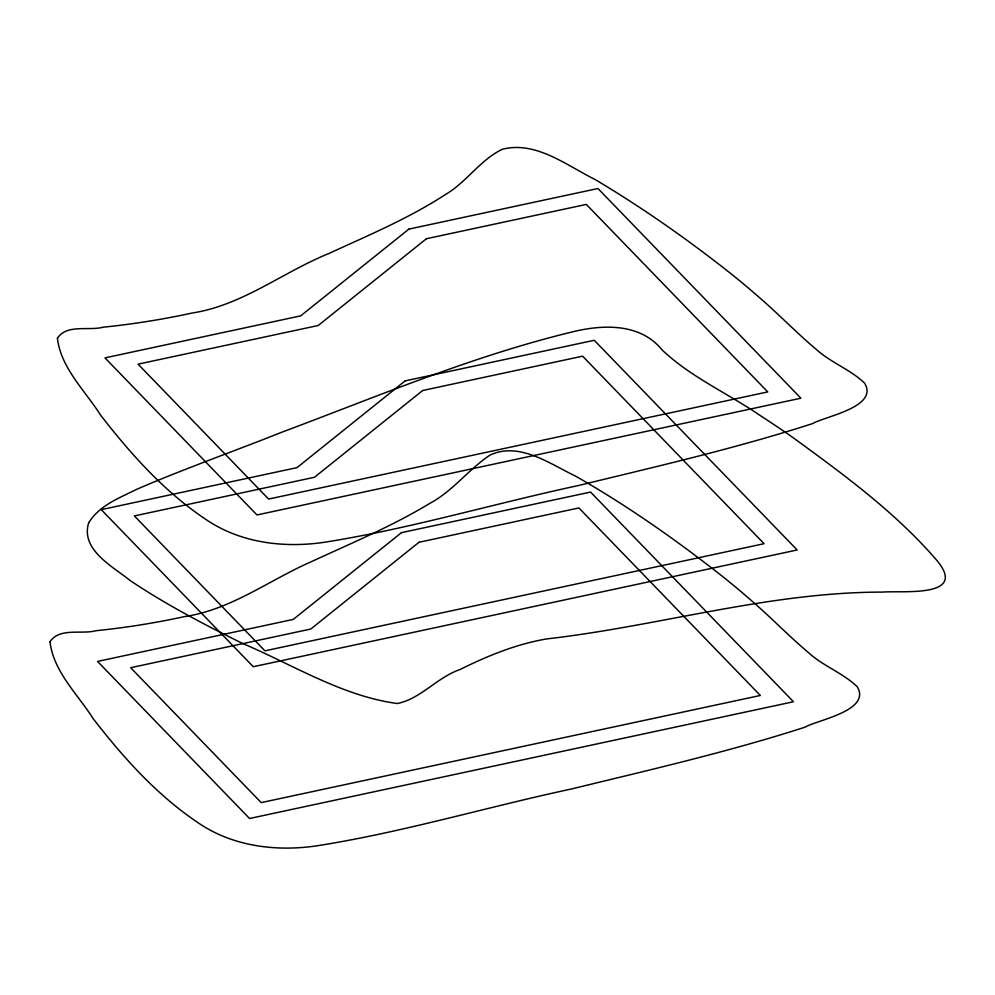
<?xml version="1.0" encoding="UTF-8"?>
<svg xmlns="http://www.w3.org/2000/svg" width="995" height="995" viewBox="0 0 995 995"><rect width="100%" height="100%" fill="white"/><g stroke="black" fill="none" stroke-linecap="round" stroke-linejoin="round"><path stroke-width="1.49" d="M57.424 338.225C60.77 367.901 85.272 390.861 100.657 415.213C130.519 453.745 163.578 490.784 204.186 518.283C239.484 543.146 284.47 548.568 326.31 541.976C411.47 528.345 494.403 503.532 578.655 485.473C656.961 466.394 735.666 448.384 812.43 423.646C824.668 416.407 878.983 407.117 864.655 383.199C850.426 369.456 830.974 362.752 816.298 349.419C796.224 332.554 778.078 313.524 758.165 296.46A1335.24 649.374 1.4 0 0 731.4 274.06C688.043 239.733 642.67 207.843 595.147 179.535C566.677 165.531 535.795 140.494 502.201 149.325C479.926 160.033 466.307 182.583 444.914 194.871C408.547 218.465 368.399 235.317 329.146 253.389C282.767 272.145 242.332 305.39 191.736 313.102C162.595 319.445 133.081 324.146 103.405 327.168C88.941 331.099 66.727 323.798 57.424 338.225M50.011 641.775C53.344 671.451 77.859 694.41 93.231 718.763C123.094 757.294 156.165 794.321 196.774 821.833C232.059 846.683 277.045 852.118 318.885 845.514C404.057 831.882 486.978 807.082 571.242 789.023C649.536 769.943 728.24 751.921 805.005 727.183C817.256 719.957 871.558 710.666 857.242 686.749C843.014 673.006 823.549 666.302 808.885 652.969C788.799 636.103 770.665 617.074 750.752 600.01A1335.24 649.374 1.4 0 0 723.987 577.597C676.923 540.472 627.696 505.858 575.595 476.132C549.899 463.919 519.477 441.419 490.125 455.013C468.508 469.391 452.7 491.294 429.417 503.607C392.229 526.106 352.019 542.897 312.641 561.093C269.832 579.612 231.611 609.649 184.324 616.639C155.17 622.994 125.668 627.696 95.993 630.706C81.528 634.648 59.302 627.347 50.011 641.775M88.654 522.922C80.371 549.775 112.796 566.453 130.022 580.446C165.717 604.45 203.963 624.362 242.481 643.417C293.077 664.822 342.131 696.065 397.291 703.527C420.798 698.776 437.153 677.384 459.889 669.573C487.463 655.904 516.33 644.051 546.815 638.902C659.225 626.066 769.023 592.037 882.801 592.1C903.037 590.408 970.15 598.393 935.586 558.929C894.343 511.442 842.976 474.018 792.393 437.166A1335.24 649.374 1.4 0 0 761.125 416.146C728.39 393.61 691.015 377.366 661.949 349.817C640.544 323.151 603.144 324.358 572.958 331.758C472.874 355.874 377.714 396.371 281.51 432.327C233.315 451.568 184.286 468.732 136.651 489.341C119.363 497.985 99.052 505.535 88.654 522.922M408.895 229.099L300.689 315.863L104.972 357.877L256.984 514.962L800.888 398.199L597.958 188.515L408.895 229.099M426.407 238.738L318.201 325.502L138.069 364.158L268.625 499.067L767.779 391.918L586.316 204.41L426.407 238.738M405.176 380.874L296.983 467.638L101.254 509.651L253.277 666.725L797.169 549.974L594.251 340.29L405.176 380.874M422.688 390.5L314.482 477.264L134.362 515.932L264.919 650.842L764.073 543.693L582.597 356.173L422.688 390.5M401.47 532.648L293.264 619.412L97.547 661.426L249.558 818.499L793.463 701.749L590.545 492.065L401.47 532.648M418.982 542.275L310.776 629.039L130.656 667.707L261.212 802.617L760.354 695.468L578.891 507.947L418.982 542.275"/></g></svg>
